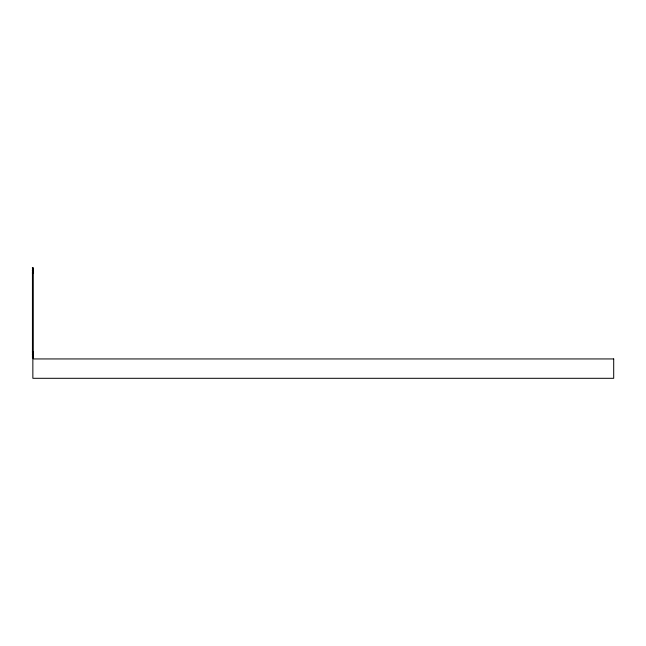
<?xml version="1.0" encoding="UTF-8"?>
<svg xmlns="http://www.w3.org/2000/svg" width="646" height="646" viewBox="0 0 646 646"><rect width="100%" height="100%" fill="white"/><g stroke="black" fill="none" stroke-linecap="round" stroke-linejoin="round"><path stroke-width="0.97" d="M32.639 353.701L32.639 352.942M32.599 356.035L32.639 355.405M32.462 271.239L32.462 272.023M32.639 271.247L32.639 272.006M33.245 269.56L33.245 268.776M33.245 272.023L33.245 271.239M32.462 352.926L32.389 353.322M32.462 355.389L32.462 356.172M33.245 353.709L33.245 352.926M33.245 356.172L33.245 355.389M32.639 268.793L32.639 269.543M32.542 271.32L32.542 271.934M32.607 268.381L33.099 268.381M33.011 270.997L32.696 270.997M32.696 272.257L33.011 272.257M32.607 354.993L33.099 354.993M32.3 267.937L33.406 267.937M32.3 270.399L33.406 270.399M32.3 272.854L33.406 272.854M32.3 352.094L33.406 352.094M32.3 354.549L33.406 354.549M32.3 357.012L33.406 357.012M32.51 357.666L33.196 357.666M32.437 358.159L33.269 358.159M32.526 269.495L32.526 268.841L32.462 269.56M33.269 272.854L33.269 352.094M32.857 267.694L32.857 273.105M32.857 351.844L32.857 357.254M32.437 272.854L32.437 352.094M613.7 358.942L32.857 358.942L32.857 378.306L613.7 378.306L613.7 358.942"/></g></svg>
